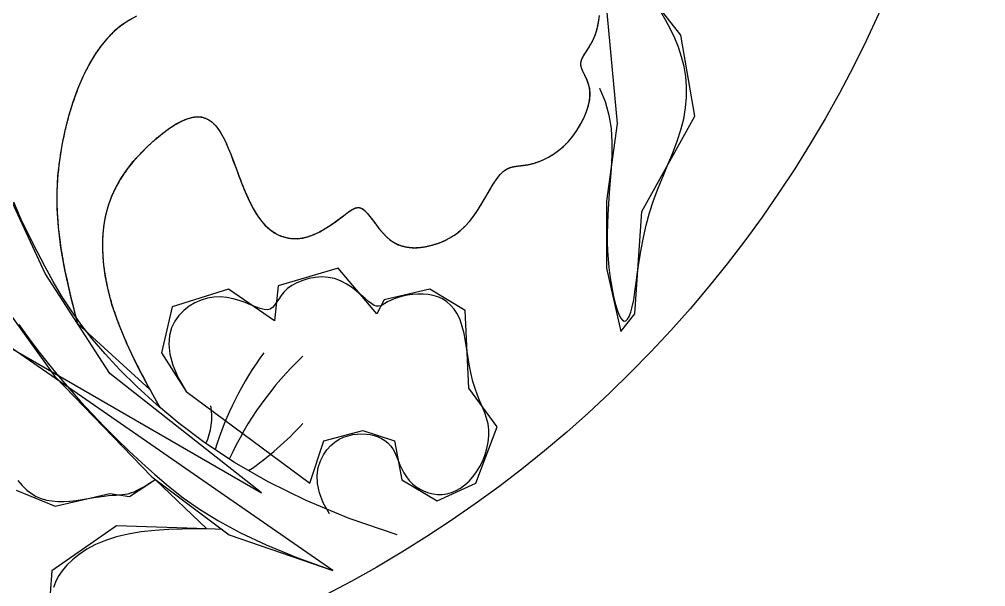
# Model space of a CAD drawing. Header units: metres. Extents: x -747 to 1683, y 3278 to 5498.
# Drawn here: x 532.4 to 739, y 4431.3 to 4552.6 of the extents above; entities that cross this region are included whole.
import ezdxf

# ---------------------------------------------------------------- set-up
doc = ezdxf.new("R2010")
doc.units = ezdxf.units.M
doc.layers.add('3', color=3, linetype='Continuous')

msp = doc.modelspace()

# ---------------------------------------------------------------- linework, layer by layer
at = {"layer": '3'}
for points in [[(655.69, 4579.42), (660.22, 4530.39), (657.96, 4513.79), (657.96, 4499.46), (660.98, 4485.88), (664, 4489.65), (665.51, 4511.53), (676.84, 4531.9), (673.82, 4549.25), (663.24, 4562.83)], [(532.28, 4487.38), (534.28, 4484.58), (536.37, 4481.82), (538.54, 4479.08), (540.79, 4476.35), (543.12, 4473.64), (545.52, 4470.94), (547.99, 4468.26), (550.54, 4465.61), (553.15, 4462.98), (555.83, 4460.38), (558.59, 4457.82), (561.4, 4455.3), (564.31, 4452.81), (567.44, 4450.35), (570.94, 4447.89), (574.96, 4445.41), (579.67, 4442.88), (585.21, 4440.29), (591.74, 4437.61), (599.41, 4434.82), (399.03, 4573.56)], [(385.9, 4565.97), (584.2, 4451.39), (551.73, 4476.93), (537.91, 4498.32), (524.09, 4528)], [(557.45, 4553.28), (555.83, 4552.41), (554.25, 4551.35), (552.71, 4550.09), (551.23, 4548.62), (549.81, 4546.92), (548.46, 4544.97), (547.17, 4542.77), (545.97, 4540.34), (544.86, 4537.71), (543.84, 4534.9), (542.93, 4531.94), (542.15, 4528.86), (541.49, 4525.7), (540.97, 4522.47), (540.6, 4519.18), (540.41, 4515.77), (540.43, 4512.14), (540.7, 4508.21), (541.23, 4503.88), (542.08, 4499.07), (543.27, 4493.68), (544.82, 4487.63)], [(556.44, 4552.73), (556.24, 4552.61), (556.04, 4552.5), (555.83, 4552.38), (555.63, 4552.26), (555.44, 4552.13), (555.24, 4552), (555.04, 4551.87), (554.84, 4551.74), (554.65, 4551.6), (554.45, 4551.46), (554.26, 4551.32), (554.06, 4551.17), (553.87, 4551.02), (553.68, 4550.87), (553.48, 4550.71), (553.29, 4550.56), (553.1, 4550.39), (552.91, 4550.23), (552.72, 4550.06), (552.54, 4549.89), (552.35, 4549.71), (552.16, 4549.53), (551.98, 4549.35), (551.79, 4549.16), (551.61, 4548.97), (551.43, 4548.78), (551.24, 4548.58), (551.06, 4548.38), (550.88, 4548.18), (550.7, 4547.97), (550.53, 4547.76), (550.35, 4547.55), (550.17, 4547.33), (550, 4547.1), (549.82, 4546.88), (549.65, 4546.65), (549.48, 4546.41), (549.31, 4546.18), (549.14, 4545.93), (548.97, 4545.69), (548.8, 4545.44), (548.64, 4545.19), (548.47, 4544.93), (548.31, 4544.67), (548.14, 4544.4), (547.98, 4544.13), (547.82, 4543.86), (547.66, 4543.59), (547.5, 4543.3), (547.34, 4543.02), (547.19, 4542.73), (547.03, 4542.44), (546.88, 4542.15), (546.73, 4541.85), (546.57, 4541.55), (546.43, 4541.24), (546.28, 4540.93), (546.13, 4540.62), (545.98, 4540.31), (545.84, 4539.99), (545.7, 4539.67), (545.56, 4539.34), (545.42, 4539.02), (545.28, 4538.69), (545.14, 4538.35), (545.01, 4538.02), (544.87, 4537.68), (544.74, 4537.34), (544.61, 4536.99), (544.48, 4536.64), (544.35, 4536.3), (544.23, 4535.94), (544.1, 4535.59), (543.98, 4535.23), (543.86, 4534.87), (543.74, 4534.51), (543.62, 4534.15), (543.51, 4533.78), (543.39, 4533.41), (543.28, 4533.04), (543.17, 4532.67), (543.06, 4532.3), (542.95, 4531.92), (542.85, 4531.54), (542.75, 4531.16), (542.65, 4530.78), (542.55, 4530.4), (542.45, 4530.01), (542.35, 4529.63), (542.26, 4529.24), (542.17, 4528.85), (542.08, 4528.46), (541.99, 4528.07), (541.91, 4527.67), (541.82, 4527.28), (541.74, 4526.88), (541.66, 4526.48), (541.59, 4526.08), (541.51, 4525.69), (541.44, 4525.29), (541.37, 4524.88), (541.3, 4524.48), (541.24, 4524.08), (541.17, 4523.67), (541.11, 4523.27), (541.05, 4522.86), (540.99, 4522.46), (540.94, 4522.05), (540.89, 4521.64), (540.84, 4521.23), (540.79, 4520.82), (540.75, 4520.41), (540.71, 4519.99), (540.67, 4519.58), (540.63, 4519.16), (540.6, 4518.74), (540.57, 4518.32), (540.54, 4517.89), (540.51, 4517.47), (540.49, 4517.04), (540.47, 4516.6), (540.46, 4516.17), (540.45, 4515.73), (540.44, 4515.29), (540.43, 4514.84), (540.43, 4514.4), (540.43, 4513.94), (540.43, 4513.49), (540.44, 4513.03), (540.46, 4512.56), (540.47, 4512.09), (540.49, 4511.61), (540.52, 4511.14), (540.54, 4510.65), (540.57, 4510.16), (540.61, 4509.66), (540.65, 4509.16), (540.69, 4508.66), (540.74, 4508.14), (540.79, 4507.62), (540.85, 4507.1), (540.91, 4506.57), (540.98, 4506.03), (541.05, 4505.48), (541.12, 4504.93), (541.2, 4504.37), (541.29, 4503.8), (541.38, 4503.22), (541.47, 4502.63), (541.57, 4502.03), (541.68, 4501.4), (541.8, 4500.74), (541.94, 4500.04), (542.08, 4499.3), (542.24, 4498.52), (542.41, 4497.69), (542.61, 4496.76), (542.84, 4495.73), (543.11, 4494.54), (543.43, 4493.17), (543.82, 4491.58), (544.28, 4489.74), (544.82, 4487.63), (560.31, 4473.47), (557.53, 4478.78), (555.31, 4483.5), (553.58, 4487.7), (552.29, 4491.45), (551.38, 4494.82), (550.77, 4497.88), (550.41, 4500.71), (550.24, 4503.37), (550.25, 4505.87), (550.45, 4508.24), (550.83, 4510.49), (551.38, 4512.63), (552.12, 4514.68), (553.03, 4516.66), (554.12, 4518.57), (555.38, 4520.43), (556.78, 4522.22), (558.29, 4523.91), (559.85, 4525.5), (561.43, 4526.95), (563.01, 4528.24), (564.53, 4529.35), (565.95, 4530.26), (567.26, 4530.95), (568.44, 4531.43), (569.52, 4531.72), (570.5, 4531.82), (571.39, 4531.75), (572.2, 4531.52), (572.94, 4531.14), (573.63, 4530.64), (574.27, 4530.01), (574.87, 4529.27), (575.44, 4528.41), (575.99, 4527.43), (576.53, 4526.34), (577.06, 4525.12), (577.61, 4523.79), (578.16, 4522.34), (578.74, 4520.78), (579.35, 4519.14), (579.99, 4517.45), (580.68, 4515.77), (581.41, 4514.12), (582.2, 4512.54), (583.04, 4511.08), (583.95, 4509.77), (584.93, 4508.63), (585.97, 4507.69), (587.06, 4506.93), (588.2, 4506.36), (589.37, 4505.96), (590.57, 4505.75), (591.79, 4505.72), (593.01, 4505.87), (594.24, 4506.19), (595.45, 4506.65), (596.63, 4507.23), (597.78, 4507.88), (598.87, 4508.58), (599.9, 4509.3), (600.84, 4510), (601.7, 4510.65), (602.45, 4511.22), (603.11, 4511.69), (603.71, 4512.05), (604.25, 4512.3), (604.75, 4512.4), (605.24, 4512.36), (605.72, 4512.16), (606.23, 4511.78), (606.77, 4511.22), (607.34, 4510.51), (607.95, 4509.7), (608.6, 4508.82), (609.3, 4507.92), (610.03, 4507.04), (610.81, 4506.21), (611.64, 4505.49), (612.51, 4504.9), (613.43, 4504.44), (614.39, 4504.11), (615.38, 4503.9), (616.42, 4503.81), (617.48, 4503.81), (618.58, 4503.91), (619.7, 4504.11), (620.84, 4504.39), (621.99, 4504.76), (623.15, 4505.23), (624.31, 4505.81), (625.44, 4506.5), (626.55, 4507.33), (627.61, 4508.29), (628.63, 4509.39), (629.59, 4510.64), (630.5, 4511.99), (631.37, 4513.39), (632.19, 4514.8), (632.97, 4516.15), (633.73, 4517.42), (634.46, 4518.53), (635.18, 4519.45), (635.88, 4520.13), (636.58, 4520.61), (637.29, 4520.93), (638.02, 4521.13), (638.78, 4521.25), (639.58, 4521.34), (640.43, 4521.44), (641.34, 4521.58), (642.32, 4521.82), (643.35, 4522.16), (644.42, 4522.59), (645.51, 4523.14), (646.61, 4523.8), (647.7, 4524.57), (648.76, 4525.47), (649.78, 4526.49), (650.74, 4527.63), (651.62, 4528.88), (652.41, 4530.19), (653.1, 4531.53), (653.66, 4532.89), (654.08, 4534.22), (654.34, 4535.49), (654.43, 4536.67), (654.35, 4537.75), (654.12, 4538.72), (653.8, 4539.6), (653.43, 4540.4), (653.06, 4541.13), (652.73, 4541.82), (652.51, 4542.46), (652.42, 4543.09), (652.51, 4543.7), (652.75, 4544.32), (653.12, 4544.96), (653.57, 4545.66), (654.07, 4546.43), (654.6, 4547.29), (655.11, 4548.27), (655.57, 4549.37), (655.95, 4550.62), (656.24, 4551.99), (656.45, 4553.44)], [(656.45, 4537.93), (656.45, 4537.93), (657.64, 4535.07), (658.44, 4532.17), (658.91, 4529.26), (659.11, 4526.36), (659.11, 4523.52), (658.97, 4520.74), (658.75, 4518.08), (658.52, 4515.55), (658.34, 4513.18), (658.2, 4510.95), (658.12, 4508.85), (658.09, 4506.86), (658.11, 4504.95), (658.18, 4503.12), (658.3, 4501.34), (658.46, 4499.58), (658.67, 4497.85), (658.93, 4496.16), (659.21, 4494.55), (659.53, 4493.04), (659.87, 4491.68), (660.23, 4490.49), (660.6, 4489.51), (660.98, 4488.77), (661.36, 4488.29), (661.73, 4488.09), (662.1, 4488.16), (662.46, 4488.5), (662.8, 4489.12), (663.14, 4490.02), (663.45, 4491.2), (663.75, 4492.67), (664.02, 4494.4), (664.3, 4496.39), (664.59, 4498.58), (664.93, 4500.93), (665.33, 4503.42), (665.82, 4506), (666.42, 4508.63), (667.15, 4511.27), (668.02, 4513.9), (668.99, 4516.5), (670.03, 4519.08), (671.08, 4521.62), (672.09, 4524.12), (673.02, 4526.59), (673.82, 4529.01), (674.45, 4531.39), (674.85, 4533.73), (675.05, 4536.01), (675.05, 4538.25), (674.87, 4540.43), (674.52, 4542.56), (674, 4544.64), (673.35, 4546.66), (672.56, 4548.62), (671.65, 4550.52), (670.64, 4552.39), (669.53, 4554.22)], [(562.52, 4469.61), (562.52, 4469.61), (561.73, 4471), (561.01, 4472.29), (560.36, 4473.48), (559.76, 4474.58), (559.22, 4475.6), (558.72, 4476.54), (558.27, 4477.42), (557.86, 4478.24), (557.47, 4479.01), (557.11, 4479.73), (556.78, 4480.41), (556.47, 4481.06), (556.18, 4481.68), (555.9, 4482.27), (555.64, 4482.85), (555.39, 4483.41), (555.15, 4483.96), (554.91, 4484.51), (554.69, 4485.05), (554.46, 4485.58), (554.25, 4486.1), (554.05, 4486.61), (553.85, 4487.12), (553.66, 4487.62), (553.47, 4488.12), (553.29, 4488.6), (553.12, 4489.08), (552.96, 4489.55), (552.8, 4490.02), (552.64, 4490.48), (552.5, 4490.94), (552.36, 4491.38), (552.22, 4491.83), (552.09, 4492.26), (551.97, 4492.69), (551.85, 4493.12), (551.74, 4493.54), (551.63, 4493.95), (551.53, 4494.36), (551.43, 4494.77), (551.34, 4495.17), (551.25, 4495.56), (551.16, 4495.95), (551.09, 4496.34), (551.01, 4496.72), (550.94, 4497.1), (550.87, 4497.47), (550.81, 4497.84), (550.75, 4498.21), (550.7, 4498.57), (550.65, 4498.93), (550.6, 4499.29), (550.55, 4499.64), (550.51, 4499.99), (550.48, 4500.34), (550.44, 4500.68), (550.41, 4501.03), (550.38, 4501.36), (550.36, 4501.7), (550.33, 4502.03), (550.31, 4502.36), (550.3, 4502.69), (550.28, 4503.02), (550.27, 4503.34), (550.26, 4503.66), (550.26, 4503.98), (550.25, 4504.3), (550.26, 4504.61), (550.26, 4504.93), (550.26, 4505.24), (550.27, 4505.54), (550.28, 4505.85), (550.3, 4506.15), (550.32, 4506.45), (550.34, 4506.75), (550.36, 4507.05), (550.39, 4507.35), (550.41, 4507.64), (550.45, 4507.93), (550.48, 4508.22), (550.52, 4508.51), (550.56, 4508.79), (550.6, 4509.08), (550.65, 4509.36), (550.69, 4509.64), (550.74, 4509.92), (550.8, 4510.2), (550.86, 4510.47), (550.92, 4510.74), (550.98, 4511.02), (551.04, 4511.29), (551.11, 4511.56), (551.18, 4511.82), (551.26, 4512.09), (551.33, 4512.35), (551.41, 4512.62), (551.49, 4512.88), (551.58, 4513.14), (551.67, 4513.4), (551.76, 4513.65), (551.85, 4513.91), (551.95, 4514.16), (552.04, 4514.42), (552.15, 4514.67), (552.25, 4514.92), (552.36, 4515.17), (552.47, 4515.42), (552.58, 4515.67), (552.7, 4515.91), (552.81, 4516.16), (552.94, 4516.4), (553.06, 4516.64), (553.19, 4516.89), (553.32, 4517.13), (553.45, 4517.37), (553.58, 4517.61), (553.72, 4517.85), (553.86, 4518.09), (554, 4518.32), (554.15, 4518.56), (554.3, 4518.79), (554.45, 4519.03), (554.6, 4519.26), (554.76, 4519.49), (554.92, 4519.73), (555.08, 4519.96), (555.24, 4520.19), (555.41, 4520.41), (555.57, 4520.64), (555.74, 4520.87), (555.92, 4521.09), (556.09, 4521.32), (556.26, 4521.54), (556.44, 4521.76), (556.62, 4521.98), (556.8, 4522.2), (556.98, 4522.42), (557.17, 4522.63), (557.35, 4522.85), (557.54, 4523.06), (557.73, 4523.27), (557.91, 4523.48), (558.1, 4523.69), (558.3, 4523.89), (558.49, 4524.1), (558.68, 4524.3), (558.87, 4524.5), (559.07, 4524.7), (559.26, 4524.9), (559.46, 4525.09), (559.66, 4525.29), (559.85, 4525.48), (560.05, 4525.66), (560.25, 4525.85), (560.44, 4526.03), (560.64, 4526.22), (560.84, 4526.4), (561.04, 4526.57), (561.23, 4526.75), (561.43, 4526.92), (561.63, 4527.09), (561.83, 4527.26), (562.02, 4527.42), (562.22, 4527.59), (562.42, 4527.75), (562.61, 4527.9), (562.8, 4528.06), (563, 4528.21), (563.19, 4528.36), (563.38, 4528.5), (563.57, 4528.65), (563.76, 4528.79), (563.95, 4528.92), (564.14, 4529.06), (564.33, 4529.19), (564.51, 4529.32), (564.69, 4529.44), (564.88, 4529.56), (565.06, 4529.68), (565.23, 4529.8), (565.41, 4529.91), (565.59, 4530.02), (565.76, 4530.12), (565.93, 4530.22), (566.1, 4530.32), (566.27, 4530.42), (566.44, 4530.51), (566.6, 4530.6), (566.76, 4530.68), (566.92, 4530.76), (567.08, 4530.84), (567.24, 4530.92), (567.39, 4530.99), (567.55, 4531.06), (567.7, 4531.12), (567.85, 4531.18), (567.99, 4531.24), (568.14, 4531.3), (568.28, 4531.35), (568.43, 4531.4), (568.57, 4531.45), (568.71, 4531.49), (568.84, 4531.53), (568.98, 4531.57), (569.11, 4531.6), (569.24, 4531.63), (569.38, 4531.66), (569.5, 4531.69), (569.63, 4531.71), (569.76, 4531.73), (569.88, 4531.75), (570.01, 4531.76), (570.13, 4531.77), (570.25, 4531.78), (570.37, 4531.78), (570.48, 4531.79), (570.6, 4531.79), (570.72, 4531.79), (570.83, 4531.78), (570.94, 4531.77), (571.05, 4531.76), (571.16, 4531.75), (571.27, 4531.74), (571.38, 4531.72), (571.48, 4531.7), (571.59, 4531.68), (571.69, 4531.65), (571.79, 4531.62), (571.89, 4531.59), (571.99, 4531.56), (572.09, 4531.53), (572.19, 4531.49), (572.29, 4531.45), (572.38, 4531.41), (572.48, 4531.37), (572.57, 4531.32), (572.66, 4531.28), (572.75, 4531.23), (572.84, 4531.17), (572.93, 4531.12), (573.02, 4531.06), (573.11, 4531.01), (573.2, 4530.95), (573.29, 4530.88), (573.37, 4530.82), (573.46, 4530.76), (573.54, 4530.69), (573.62, 4530.62), (573.7, 4530.55), (573.79, 4530.47), (573.87, 4530.4), (573.95, 4530.32), (574.03, 4530.24), (574.11, 4530.16), (574.18, 4530.08), (574.26, 4529.99), (574.34, 4529.91), (574.42, 4529.82), (574.49, 4529.73), (574.57, 4529.64), (574.64, 4529.54), (574.72, 4529.45), (574.79, 4529.35), (574.86, 4529.25), (574.94, 4529.15), (575.01, 4529.05), (575.08, 4528.94), (575.15, 4528.84), (575.22, 4528.73), (575.3, 4528.62), (575.37, 4528.5), (575.44, 4528.39), (575.51, 4528.27), (575.58, 4528.16), (575.65, 4528.04), (575.71, 4527.92), (575.78, 4527.79), (575.85, 4527.67), (575.92, 4527.54), (575.99, 4527.41), (576.06, 4527.28), (576.12, 4527.15), (576.19, 4527.01), (576.26, 4526.88), (576.33, 4526.74), (576.39, 4526.6), (576.46, 4526.46), (576.53, 4526.32), (576.6, 4526.17), (576.66, 4526.02), (576.73, 4525.87), (576.8, 4525.72), (576.86, 4525.57), (576.93, 4525.42), (577, 4525.26), (577.06, 4525.1), (577.13, 4524.94), (577.2, 4524.78), (577.27, 4524.62), (577.33, 4524.45), (577.4, 4524.28), (577.47, 4524.11), (577.54, 4523.94), (577.61, 4523.77), (577.68, 4523.59), (577.75, 4523.42), (577.81, 4523.24), (577.88, 4523.06), (577.95, 4522.88), (578.02, 4522.69), (578.09, 4522.51), (578.17, 4522.32), (578.24, 4522.13), (578.31, 4521.94), (578.38, 4521.75), (578.45, 4521.55), (578.52, 4521.36), (578.6, 4521.16), (578.67, 4520.96), (578.75, 4520.76), (578.82, 4520.56), (578.89, 4520.36), (578.97, 4520.16), (579.05, 4519.95), (579.12, 4519.75), (579.2, 4519.54), (579.28, 4519.34), (579.35, 4519.13), (579.43, 4518.92), (579.51, 4518.71), (579.59, 4518.5), (579.67, 4518.29), (579.75, 4518.09), (579.84, 4517.88), (579.92, 4517.66), (580, 4517.45), (580.08, 4517.24), (580.17, 4517.03), (580.25, 4516.82), (580.34, 4516.61), (580.42, 4516.4), (580.51, 4516.19), (580.6, 4515.98), (580.69, 4515.78), (580.78, 4515.57), (580.87, 4515.36), (580.96, 4515.15), (581.05, 4514.95), (581.14, 4514.74), (581.23, 4514.54), (581.33, 4514.33), (581.42, 4514.13), (581.52, 4513.93), (581.61, 4513.73), (581.71, 4513.53), (581.81, 4513.34), (581.9, 4513.14), (582, 4512.95), (582.11, 4512.75), (582.21, 4512.56), (582.31, 4512.37), (582.41, 4512.19), (582.52, 4512), (582.62, 4511.82), (582.73, 4511.64), (582.83, 4511.46), (582.94, 4511.28), (583.05, 4511.1), (583.16, 4510.93), (583.27, 4510.76), (583.39, 4510.59), (583.5, 4510.43), (583.61, 4510.27), (583.73, 4510.11), (583.84, 4509.95), (583.96, 4509.8), (584.08, 4509.64), (584.2, 4509.5), (584.32, 4509.35), (584.44, 4509.21), (584.57, 4509.07), (584.69, 4508.93), (584.81, 4508.8), (584.94, 4508.67), (585.07, 4508.54), (585.19, 4508.41), (585.32, 4508.29), (585.45, 4508.17), (585.58, 4508.05), (585.71, 4507.94), (585.84, 4507.83), (585.98, 4507.72), (586.11, 4507.62), (586.25, 4507.51), (586.38, 4507.41), (586.52, 4507.32), (586.65, 4507.22), (586.79, 4507.13), (586.93, 4507.05), (587.07, 4506.96), (587.21, 4506.88), (587.35, 4506.8), (587.49, 4506.72), (587.63, 4506.65), (587.77, 4506.58), (587.92, 4506.51), (588.06, 4506.45), (588.2, 4506.39), (588.35, 4506.33), (588.49, 4506.27), (588.64, 4506.22), (588.79, 4506.17), (588.93, 4506.12), (589.08, 4506.07), (589.23, 4506.03), (589.38, 4505.99), (589.52, 4505.96), (589.67, 4505.92), (589.82, 4505.89), (589.97, 4505.87), (590.12, 4505.84), (590.27, 4505.82), (590.42, 4505.8), (590.57, 4505.78), (590.72, 4505.77), (590.88, 4505.76), (591.03, 4505.75), (591.18, 4505.74), (591.33, 4505.74), (591.48, 4505.74), (591.64, 4505.74), (591.79, 4505.75), (591.94, 4505.76), (592.09, 4505.77), (592.25, 4505.78), (592.4, 4505.8), (592.55, 4505.82), (592.71, 4505.84), (592.86, 4505.87), (593.01, 4505.9), (593.17, 4505.93), (593.32, 4505.96), (593.47, 4506), (593.63, 4506.03), (593.78, 4506.07), (593.93, 4506.12), (594.08, 4506.16), (594.24, 4506.21), (594.39, 4506.26), (594.54, 4506.31), (594.69, 4506.37), (594.84, 4506.42), (594.99, 4506.48), (595.14, 4506.54), (595.3, 4506.6), (595.45, 4506.67), (595.59, 4506.73), (595.74, 4506.8), (595.89, 4506.87), (596.04, 4506.94), (596.19, 4507.01), (596.34, 4507.09), (596.48, 4507.16), (596.63, 4507.24), (596.77, 4507.32), (596.92, 4507.39), (597.06, 4507.47), (597.21, 4507.56), (597.35, 4507.64), (597.49, 4507.72), (597.63, 4507.8), (597.77, 4507.89), (597.91, 4507.97), (598.05, 4508.06), (598.19, 4508.15), (598.32, 4508.23), (598.46, 4508.32), (598.59, 4508.41), (598.73, 4508.5), (598.86, 4508.58), (598.99, 4508.67), (599.12, 4508.76), (599.25, 4508.85), (599.38, 4508.94), (599.51, 4509.03), (599.64, 4509.12), (599.76, 4509.21), (599.88, 4509.3), (600.01, 4509.38), (600.13, 4509.47), (600.25, 4509.56), (600.37, 4509.65), (600.48, 4509.73), (600.6, 4509.82), (600.72, 4509.9), (600.83, 4509.99), (600.94, 4510.07), (601.05, 4510.16), (601.16, 4510.24), (601.27, 4510.32), (601.37, 4510.4), (601.48, 4510.48), (601.58, 4510.56), (601.68, 4510.63), (601.78, 4510.71), (601.88, 4510.78), (601.97, 4510.86), (602.07, 4510.93), (602.16, 4511), (602.26, 4511.07), (602.35, 4511.13), (602.43, 4511.2), (602.52, 4511.26), (602.61, 4511.33), (602.69, 4511.39), (602.78, 4511.45), (602.86, 4511.51), (602.94, 4511.56), (603.02, 4511.62), (603.1, 4511.67), (603.18, 4511.72), (603.26, 4511.77), (603.33, 4511.82), (603.41, 4511.87), (603.48, 4511.91), (603.55, 4511.95), (603.63, 4511.99), (603.7, 4512.03), (603.77, 4512.07), (603.84, 4512.11), (603.91, 4512.14), (603.97, 4512.17), (604.04, 4512.2), (604.11, 4512.23), (604.17, 4512.25), (604.24, 4512.27), (604.31, 4512.29), (604.37, 4512.31), (604.43, 4512.33), (604.5, 4512.34), (604.56, 4512.36), (604.62, 4512.37), (604.69, 4512.37), (604.75, 4512.38), (604.81, 4512.38), (604.87, 4512.38), (604.93, 4512.38), (604.99, 4512.38), (605.05, 4512.37), (605.12, 4512.36), (605.18, 4512.35), (605.24, 4512.33), (605.3, 4512.32), (605.36, 4512.3), (605.42, 4512.28), (605.48, 4512.25), (605.54, 4512.22), (605.6, 4512.2), (605.67, 4512.16), (605.73, 4512.13), (605.79, 4512.09), (605.85, 4512.05), (605.91, 4512.01), (605.98, 4511.96), (606.04, 4511.91), (606.1, 4511.86), (606.17, 4511.8), (606.23, 4511.75), (606.3, 4511.69), (606.37, 4511.62), (606.43, 4511.56), (606.5, 4511.49), (606.57, 4511.42), (606.63, 4511.35), (606.7, 4511.27), (606.77, 4511.19), (606.84, 4511.11), (606.91, 4511.03), (606.98, 4510.95), (607.05, 4510.86), (607.13, 4510.77), (607.2, 4510.68), (607.27, 4510.59), (607.35, 4510.49), (607.42, 4510.4), (607.5, 4510.3), (607.57, 4510.2), (607.65, 4510.1), (607.72, 4510), (607.8, 4509.9), (607.88, 4509.79), (607.96, 4509.69), (608.04, 4509.58), (608.12, 4509.48), (608.2, 4509.37), (608.28, 4509.26), (608.36, 4509.15), (608.44, 4509.04), (608.53, 4508.93), (608.61, 4508.82), (608.7, 4508.71), (608.78, 4508.6), (608.87, 4508.48), (608.95, 4508.37), (609.04, 4508.26), (609.13, 4508.15), (609.22, 4508.04), (609.3, 4507.93), (609.39, 4507.81), (609.48, 4507.7), (609.58, 4507.59), (609.67, 4507.48), (609.76, 4507.37), (609.85, 4507.26), (609.95, 4507.16), (610.04, 4507.05), (610.14, 4506.94), (610.23, 4506.84), (610.33, 4506.73), (610.43, 4506.63), (610.52, 4506.53), (610.62, 4506.43), (610.72, 4506.33), (610.82, 4506.23), (610.92, 4506.14), (611.02, 4506.04), (611.13, 4505.95), (611.23, 4505.86), (611.33, 4505.77), (611.44, 4505.68), (611.54, 4505.6), (611.65, 4505.51), (611.75, 4505.43), (611.86, 4505.35), (611.97, 4505.28), (612.08, 4505.2), (612.19, 4505.13), (612.3, 4505.06), (612.41, 4504.99), (612.52, 4504.92), (612.63, 4504.86), (612.75, 4504.8), (612.86, 4504.74), (612.97, 4504.68), (613.09, 4504.62), (613.2, 4504.57), (613.32, 4504.52), (613.44, 4504.46), (613.55, 4504.42), (613.67, 4504.37), (613.79, 4504.33), (613.91, 4504.28), (614.03, 4504.24), (614.15, 4504.21), (614.27, 4504.17), (614.39, 4504.13), (614.52, 4504.1), (614.64, 4504.07), (614.76, 4504.04), (614.89, 4504.01), (615.01, 4503.99), (615.14, 4503.96), (615.26, 4503.94), (615.39, 4503.92), (615.52, 4503.9), (615.65, 4503.89), (615.77, 4503.87), (615.9, 4503.86), (616.03, 4503.85), (616.16, 4503.84), (616.29, 4503.83), (616.42, 4503.82), (616.55, 4503.82), (616.69, 4503.81), (616.82, 4503.81), (616.95, 4503.81), (617.08, 4503.81), (617.22, 4503.82), (617.35, 4503.82), (617.49, 4503.83), (617.62, 4503.83), (617.76, 4503.84), (617.89, 4503.85), (618.03, 4503.87), (618.17, 4503.88), (618.3, 4503.9), (618.44, 4503.91), (618.58, 4503.93), (618.72, 4503.95), (618.86, 4503.97), (619, 4503.99), (619.14, 4504.01), (619.28, 4504.04), (619.42, 4504.07), (619.56, 4504.09), (619.7, 4504.12), (619.84, 4504.15), (619.98, 4504.18), (620.13, 4504.22), (620.27, 4504.25), (620.41, 4504.29), (620.55, 4504.32), (620.7, 4504.36), (620.84, 4504.4), (620.98, 4504.44), (621.13, 4504.49), (621.27, 4504.53), (621.42, 4504.58), (621.56, 4504.62), (621.71, 4504.67), (621.85, 4504.72), (621.99, 4504.77), (622.14, 4504.83), (622.28, 4504.88), (622.43, 4504.94), (622.57, 4505), (622.72, 4505.06), (622.86, 4505.12), (623.01, 4505.18), (623.15, 4505.24), (623.3, 4505.31), (623.44, 4505.38), (623.58, 4505.45), (623.73, 4505.52), (623.87, 4505.59), (624.02, 4505.67), (624.16, 4505.75), (624.3, 4505.82), (624.45, 4505.91), (624.59, 4505.99), (624.73, 4506.07), (624.87, 4506.16), (625.01, 4506.25), (625.15, 4506.34), (625.29, 4506.43), (625.43, 4506.52), (625.57, 4506.62), (625.71, 4506.72), (625.85, 4506.82), (625.99, 4506.92), (626.13, 4507.02), (626.27, 4507.13), (626.4, 4507.24), (626.54, 4507.35), (626.67, 4507.46), (626.81, 4507.58), (626.94, 4507.69), (627.08, 4507.81), (627.21, 4507.93), (627.34, 4508.06), (627.47, 4508.18), (627.6, 4508.31), (627.73, 4508.44), (627.86, 4508.57), (627.99, 4508.71), (628.12, 4508.84), (628.25, 4508.98), (628.37, 4509.12), (628.5, 4509.27), (628.62, 4509.41), (628.75, 4509.56), (628.87, 4509.71), (628.99, 4509.86), (629.11, 4510.02), (629.23, 4510.17), (629.35, 4510.33), (629.47, 4510.49), (629.59, 4510.65), (629.7, 4510.82), (629.82, 4510.98), (629.93, 4511.15), (630.05, 4511.31), (630.16, 4511.48), (630.27, 4511.65), (630.38, 4511.82), (630.5, 4511.99), (630.61, 4512.17), (630.72, 4512.34), (630.83, 4512.51), (630.93, 4512.69), (631.04, 4512.86), (631.15, 4513.04), (631.25, 4513.21), (631.36, 4513.39), (631.46, 4513.57), (631.57, 4513.74), (631.67, 4513.92), (631.78, 4514.09), (631.88, 4514.27), (631.98, 4514.44), (632.08, 4514.61), (632.18, 4514.79), (632.28, 4514.96), (632.38, 4515.13), (632.48, 4515.3), (632.58, 4515.47), (632.68, 4515.64), (632.77, 4515.81), (632.87, 4515.97), (632.97, 4516.14), (633.06, 4516.3), (633.16, 4516.46), (633.26, 4516.62), (633.35, 4516.78), (633.44, 4516.94), (633.54, 4517.09), (633.63, 4517.24), (633.73, 4517.39), (633.82, 4517.54), (633.91, 4517.68), (634, 4517.83), (634.09, 4517.97), (634.19, 4518.1), (634.28, 4518.24), (634.37, 4518.37), (634.46, 4518.5), (634.55, 4518.62), (634.64, 4518.75), (634.73, 4518.86), (634.82, 4518.98), (634.91, 4519.09), (635, 4519.2), (635.09, 4519.31), (635.17, 4519.41), (635.26, 4519.51), (635.35, 4519.6), (635.44, 4519.69), (635.53, 4519.78), (635.62, 4519.87), (635.7, 4519.95), (635.79, 4520.02), (635.88, 4520.1), (635.97, 4520.17), (636.06, 4520.24), (636.14, 4520.3), (636.23, 4520.36), (636.32, 4520.42), (636.41, 4520.48), (636.5, 4520.53), (636.58, 4520.59), (636.67, 4520.63), (636.76, 4520.68), (636.85, 4520.72), (636.94, 4520.77), (637.03, 4520.8), (637.12, 4520.84), (637.21, 4520.88), (637.3, 4520.91), (637.39, 4520.94), (637.48, 4520.97), (637.57, 4521), (637.66, 4521.03), (637.75, 4521.05), (637.84, 4521.07), (637.94, 4521.1), (638.03, 4521.12), (638.12, 4521.14), (638.22, 4521.15), (638.31, 4521.17), (638.41, 4521.19), (638.5, 4521.2), (638.6, 4521.22), (638.69, 4521.23), (638.79, 4521.25), (638.89, 4521.26), (638.99, 4521.27), (639.09, 4521.28), (639.19, 4521.29), (639.29, 4521.31), (639.39, 4521.32), (639.49, 4521.33), (639.59, 4521.34), (639.7, 4521.35), (639.8, 4521.36), (639.9, 4521.38), (640.01, 4521.39), (640.12, 4521.4), (640.23, 4521.42), (640.33, 4521.43), (640.44, 4521.44), (640.55, 4521.46), (640.67, 4521.48), (640.78, 4521.49), (640.89, 4521.51), (641.01, 4521.53), (641.12, 4521.55), (641.24, 4521.58), (641.35, 4521.6), (641.47, 4521.62), (641.59, 4521.65), (641.71, 4521.68), (641.83, 4521.71), (641.96, 4521.74), (642.08, 4521.77), (642.2, 4521.8), (642.33, 4521.84), (642.46, 4521.87), (642.58, 4521.91), (642.71, 4521.95), (642.84, 4521.99), (642.97, 4522.04), (643.1, 4522.08), (643.23, 4522.13), (643.36, 4522.17), (643.49, 4522.22), (643.62, 4522.27), (643.75, 4522.33), (643.89, 4522.38), (644.02, 4522.44), (644.16, 4522.49), (644.29, 4522.55), (644.42, 4522.61), (644.56, 4522.68), (644.7, 4522.74), (644.83, 4522.81), (644.97, 4522.87), (645.1, 4522.94), (645.24, 4523.01), (645.38, 4523.09), (645.51, 4523.16), (645.65, 4523.24), (645.79, 4523.31), (645.92, 4523.39), (646.06, 4523.47), (646.2, 4523.56), (646.34, 4523.64), (646.47, 4523.73), (646.61, 4523.82), (646.75, 4523.91), (646.88, 4524), (647.02, 4524.09), (647.15, 4524.19), (647.29, 4524.29), (647.42, 4524.39), (647.56, 4524.49), (647.69, 4524.59), (647.83, 4524.7), (647.96, 4524.81), (648.09, 4524.91), (648.23, 4525.03), (648.36, 4525.14), (648.49, 4525.25), (648.62, 4525.37), (648.75, 4525.49), (648.88, 4525.61), (649.01, 4525.73), (649.14, 4525.86), (649.27, 4525.98), (649.39, 4526.11), (649.52, 4526.24), (649.64, 4526.37), (649.77, 4526.51), (649.89, 4526.65), (650.01, 4526.78), (650.13, 4526.92), (650.25, 4527.07), (650.37, 4527.21), (650.49, 4527.35), (650.61, 4527.5), (650.72, 4527.65), (650.84, 4527.8), (650.95, 4527.95), (651.06, 4528.1), (651.17, 4528.26), (651.28, 4528.41), (651.39, 4528.57), (651.5, 4528.73), (651.6, 4528.89), (651.71, 4529.05), (651.81, 4529.21), (651.91, 4529.37), (652.01, 4529.53), (652.11, 4529.7), (652.21, 4529.86), (652.3, 4530.03), (652.39, 4530.19), (652.48, 4530.36), (652.57, 4530.53), (652.66, 4530.69), (652.75, 4530.86), (652.83, 4531.03), (652.92, 4531.2), (653, 4531.37), (653.08, 4531.53), (653.15, 4531.7), (653.23, 4531.87), (653.3, 4532.04), (653.37, 4532.21), (653.44, 4532.38), (653.51, 4532.55), (653.57, 4532.71), (653.63, 4532.88), (653.69, 4533.05), (653.75, 4533.22), (653.81, 4533.38), (653.86, 4533.55), (653.91, 4533.71), (653.96, 4533.88), (654.01, 4534.04), (654.05, 4534.21), (654.09, 4534.37), (654.13, 4534.53), (654.17, 4534.69), (654.2, 4534.85), (654.23, 4535.01), (654.26, 4535.16), (654.29, 4535.32), (654.31, 4535.47), (654.33, 4535.63), (654.35, 4535.78), (654.37, 4535.93), (654.38, 4536.08), (654.39, 4536.22), (654.4, 4536.37), (654.4, 4536.51), (654.4, 4536.65), (654.4, 4536.79), (654.4, 4536.93), (654.39, 4537.07), (654.38, 4537.21), (654.37, 4537.34), (654.36, 4537.47), (654.34, 4537.6), (654.32, 4537.73), (654.3, 4537.86), (654.28, 4537.98), (654.25, 4538.11), (654.23, 4538.23), (654.2, 4538.35), (654.17, 4538.47), (654.14, 4538.59), (654.1, 4538.7), (654.07, 4538.82), (654.03, 4538.93), (653.99, 4539.04), (653.95, 4539.15), (653.91, 4539.26), (653.87, 4539.37), (653.83, 4539.48), (653.79, 4539.58), (653.74, 4539.69), (653.7, 4539.79), (653.66, 4539.89), (653.61, 4539.99), (653.56, 4540.09), (653.52, 4540.19), (653.47, 4540.29), (653.43, 4540.39), (653.38, 4540.48), (653.33, 4540.58), (653.29, 4540.67), (653.24, 4540.76), (653.2, 4540.86), (653.15, 4540.95), (653.11, 4541.04), (653.06, 4541.13), (653.02, 4541.21), (652.98, 4541.3), (652.94, 4541.39), (652.9, 4541.47), (652.86, 4541.56), (652.82, 4541.64), (652.79, 4541.73), (652.75, 4541.81), (652.72, 4541.89), (652.68, 4541.98), (652.65, 4542.06), (652.63, 4542.14), (652.6, 4542.22), (652.57, 4542.3), (652.55, 4542.38), (652.53, 4542.46), (652.51, 4542.54), (652.49, 4542.62), (652.48, 4542.7), (652.47, 4542.77), (652.46, 4542.85), (652.45, 4542.93), (652.45, 4543.01), (652.45, 4543.08), (652.45, 4543.16), (652.45, 4543.24), (652.46, 4543.31), (652.47, 4543.39), (652.48, 4543.47), (652.5, 4543.54), (652.51, 4543.62), (652.53, 4543.7), (652.56, 4543.77), (652.58, 4543.85), (652.61, 4543.93), (652.64, 4544.01), (652.67, 4544.08), (652.7, 4544.16), (652.74, 4544.24), (652.77, 4544.32), (652.81, 4544.4), (652.85, 4544.48), (652.89, 4544.56), (652.94, 4544.64), (652.98, 4544.72), (653.03, 4544.81), (653.08, 4544.89), (653.13, 4544.97), (653.18, 4545.06), (653.24, 4545.14), (653.29, 4545.23), (653.35, 4545.32), (653.4, 4545.4), (653.46, 4545.49), (653.52, 4545.58), (653.58, 4545.67), (653.64, 4545.77), (653.7, 4545.86), (653.76, 4545.96), (653.82, 4546.05), (653.88, 4546.15), (653.95, 4546.25), (654.01, 4546.35), (654.08, 4546.45), (654.14, 4546.55), (654.2, 4546.65), (654.27, 4546.76), (654.33, 4546.87), (654.4, 4546.98), (654.46, 4547.09), (654.53, 4547.2), (654.59, 4547.31), (654.66, 4547.43), (654.72, 4547.55), (654.79, 4547.66), (654.85, 4547.79), (654.91, 4547.91), (654.97, 4548.03), (655.04, 4548.16), (655.1, 4548.29), (655.16, 4548.42), (655.22, 4548.55), (655.28, 4548.69), (655.33, 4548.83), (655.39, 4548.96), (655.45, 4549.11), (655.5, 4549.25), (655.55, 4549.4), (655.61, 4549.54), (655.66, 4549.69), (655.71, 4549.85), (655.75, 4550), (655.8, 4550.16), (655.85, 4550.32), (655.89, 4550.48), (655.93, 4550.64), (655.98, 4550.81), (656.02, 4550.97), (656.06, 4551.14), (656.09, 4551.31), (656.13, 4551.48), (656.16, 4551.65), (656.2, 4551.83), (656.23, 4552), (656.26, 4552.18), (656.29, 4552.36), (656.32, 4552.54), (656.34, 4552.72)], [(613.22, 4442.41), (613.22, 4442.41), (602.93, 4445.94), (593.75, 4449.75), (585.6, 4453.76), (578.41, 4457.89), (572.09, 4462.07), (566.56, 4466.22), (561.74, 4470.26), (557.55, 4474.11), (553.9, 4477.72), (550.73, 4481.11), (547.97, 4484.34), (545.55, 4487.45), (543.4, 4490.49), (541.46, 4493.51), (539.65, 4496.57), (537.91, 4499.7), (536.19, 4502.96), (534.48, 4506.35), (532.81, 4509.87), (531.2, 4513.52)], [(524.09, 4498.32), (539.98, 4476.24), (560.71, 4454.84), (577.3, 4442.41), (599.41, 4434.82)], [(598.71, 4446.9), (598.71, 4446.9), (597.4, 4449.26), (596.56, 4451.43), (596.14, 4453.41), (596.07, 4455.21), (596.3, 4456.83), (596.77, 4458.27), (597.41, 4459.52), (598.17, 4460.6), (599, 4461.51), (599.88, 4462.25), (600.8, 4462.84), (601.74, 4463.29), (602.71, 4463.62), (603.68, 4463.84), (604.65, 4463.96), (605.6, 4464), (606.53, 4463.96), (607.43, 4463.85), (608.29, 4463.67), (609.11, 4463.4), (609.87, 4463.05), (610.57, 4462.62), (611.21, 4462.1), (611.77, 4461.48), (612.25, 4460.78), (612.67, 4460), (613.05, 4459.17), (613.42, 4458.29), (613.79, 4457.4), (614.19, 4456.52), (614.64, 4455.65), (615.16, 4454.82), (615.78, 4454.05), (616.47, 4453.35), (617.24, 4452.72), (618.08, 4452.18), (618.96, 4451.73), (619.89, 4451.39), (620.85, 4451.16), (621.84, 4451.05), (622.83, 4451.07), (623.83, 4451.21), (624.82, 4451.49), (625.8, 4451.9), (626.75, 4452.43), (627.68, 4453.1), (628.56, 4453.89), (629.39, 4454.82), (630.16, 4455.87), (630.86, 4457.03), (631.47, 4458.27), (631.98, 4459.57), (632.38, 4460.9), (632.66, 4462.25), (632.8, 4463.58), (632.79, 4464.88), (632.61, 4466.13), (632.31, 4467.34), (631.9, 4468.54), (631.42, 4469.75), (630.89, 4471), (630.36, 4472.3), (629.85, 4473.69), (629.39, 4475.19), (629, 4476.8), (628.67, 4478.51), (628.38, 4480.26), (628.1, 4482.03), (627.8, 4483.76), (627.48, 4485.43), (627.09, 4486.98), (626.62, 4488.39), (626.05, 4489.62), (625.38, 4490.67), (624.62, 4491.55), (623.79, 4492.27), (622.88, 4492.85), (621.91, 4493.29), (620.89, 4493.6), (619.82, 4493.8), (618.72, 4493.89), (617.61, 4493.88), (616.5, 4493.8), (615.42, 4493.64), (614.38, 4493.42), (613.41, 4493.16), (612.54, 4492.86), (611.77, 4492.54), (611.12, 4492.21), (610.57, 4491.89), (610.09, 4491.62), (609.66, 4491.41), (609.23, 4491.3), (608.79, 4491.3), (608.3, 4491.46), (607.74, 4491.79), (607.07, 4492.3), (606.31, 4492.97), (605.44, 4493.73), (604.48, 4494.54), (603.44, 4495.34), (602.31, 4496.08), (601.09, 4496.72), (599.81, 4497.19), (598.46, 4497.47), (597.07, 4497.55), (595.67, 4497.46), (594.3, 4497.21), (592.99, 4496.83), (591.77, 4496.33), (590.68, 4495.73), (589.74, 4495.05), (588.98, 4494.32), (588.36, 4493.57), (587.86, 4492.83), (587.41, 4492.13), (586.99, 4491.52), (586.55, 4491.02), (586.06, 4490.68), (585.46, 4490.53), (584.73, 4490.59), (583.87, 4490.82), (582.9, 4491.18), (581.83, 4491.61), (580.66, 4492.08), (579.43, 4492.53), (578.13, 4492.91), (576.78, 4493.17), (575.39, 4493.27), (574, 4493.22), (572.61, 4492.99), (571.25, 4492.6), (569.94, 4492.03), (568.7, 4491.3), (567.55, 4490.4), (566.52, 4489.33), (565.63, 4488.09), (564.93, 4486.66), (564.49, 4485.02), (564.36, 4483.15), (564.59, 4481.04), (565.25, 4478.66), (566.4, 4476.01), (568.09, 4473.05), (594.52, 4453.44), (597.54, 4462.49), (605.85, 4464.75), (612.65, 4462.49), (614.16, 4454.19), (621.71, 4449.66), (630.02, 4453.44), (634.55, 4465.51), (628.51, 4473.81), (627.75, 4490.4), (620.2, 4494.93), (610.38, 4492.67), (608.87, 4489.65), (600.56, 4499.46), (587.73, 4495.68), (586.97, 4488.14), (577.15, 4494.93), (565.07, 4491.16), (562.81, 4481.35), (568.09, 4473.05)], [(531.76, 4451.98), (540.05, 4448.53), (551.79, 4451.29), (555.94, 4450.6), (560.08, 4453.36), (561.46, 4454.28)], [(532.1, 4454.05), (533.02, 4452.94), (533.98, 4452), (534.98, 4451.24), (536.02, 4450.64), (537.1, 4450.18), (538.22, 4449.86), (539.4, 4449.66), (540.62, 4449.56), (541.9, 4449.56), (543.21, 4449.64), (544.53, 4449.78), (545.83, 4449.96), (547.11, 4450.17), (548.33, 4450.37), (549.48, 4450.56), (550.53, 4450.71), (551.46, 4450.82), (552.3, 4450.88), (553.06, 4450.93), (553.75, 4450.97), (554.4, 4451.02), (555.03, 4451.1), (555.65, 4451.22), (556.28, 4451.4), (556.95, 4451.65), (557.63, 4451.96), (558.32, 4452.32), (559, 4452.71), (559.67, 4453.12), (560.32, 4453.52), (560.92, 4453.91), (561.46, 4454.28), (572.52, 4443.69), (553.18, 4444.38), (539.36, 4434.72), (538.67, 4425.06)], [(575.74, 4443.58), (575.74, 4443.58), (574.25, 4443.63), (572.26, 4443.68), (569.87, 4443.7), (567.19, 4443.67), (564.34, 4443.57), (561.4, 4443.38), (558.49, 4443.06), (555.71, 4442.6), (553.15, 4441.98), (550.82, 4441.22), (548.73, 4440.33), (546.86, 4439.33), (545.21, 4438.25), (543.77, 4437.11), (542.55, 4435.93), (541.54, 4434.72), (540.74, 4433.52), (540.13, 4432.33), (539.7, 4431.16)]]:
    msp.add_lwpolyline(points, dxfattribs=at)
msp.add_circle((479.82, 4660.38), 259.18, dxfattribs=at)
for centre, radius, start, end in [((639.73, 4440.6), 68.47, 143.48, 162.98), ((642.24, 4428.79), 71.47, 133.54, 155.32), ((559.43, 4467.77), 14.13, 335.6, 9.22), ((546.36, 4508.11), 62.68, 304.02, 318.11)]:
    msp.add_arc(centre, radius, start, end, dxfattribs=at)

doc.saveas('drawing.dxf')
